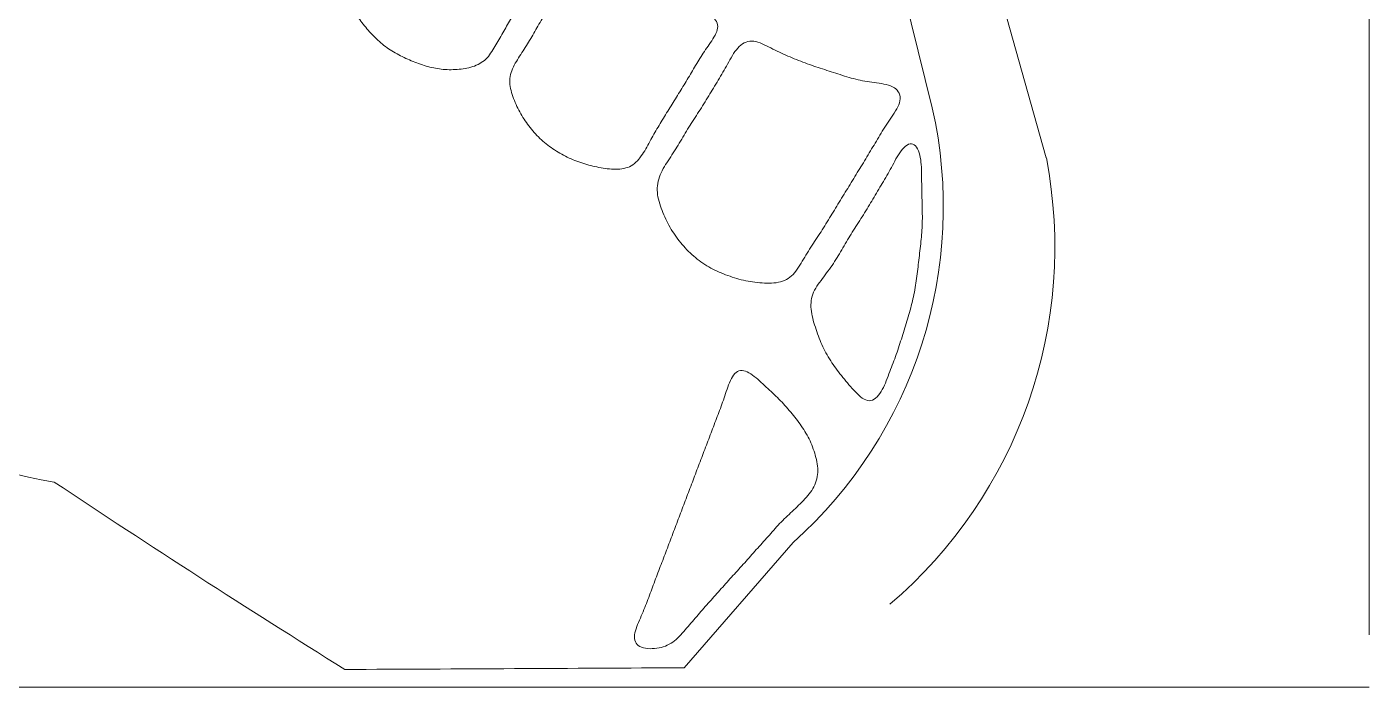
# Model space of a CAD drawing. Header units: inches. Extents: x 36 to 189, y -75 to 56.
# Drawn here: x 56.2 to 71.44, y -74.69 to -67.19 of the extents above; entities that cross this region are included whole.
import ezdxf

# ---------------------------------------------------------------- set-up
doc = ezdxf.new("R2010")
doc.units = ezdxf.units.IN
for name, color, linetype, lineweight in [('01_ORIGINAL_CAD', 7, 'Continuous', 20), ('10_EXTENSION_MASSES', 7, 'Continuous', 15), ('15_NEIGHBOURHOOD_CIRCULATION', 7, 'Continuous', 13)]:
    doc.layers.add(name, color=color, linetype=linetype, lineweight=lineweight)

# ---------------------------------------------------------------- blocks, each defined once
blk = doc.blocks.new('OPTION_07_SCALES')
at = {"layer": '01_ORIGINAL_CAD'}
for p, q in [((71.442, 55.9), (71.442, 17.906)), ((71.442, 17.312), (36.248, 17.312))]:
    blk.add_line(p, q, dxfattribs=at)
blk.add_lwpolyline([(53.65, 30.945, -0.14301), (60.243, 31.63, -0.286424), (65.36, 28.431), (66.481, 23.89, -0.272091), (64.9, 18.954), (63.661, 17.533)], format="xyb", dxfattribs=at)
blk.add_lwpolyline([(66.326, 28.468), (67.775, 23.323)], dxfattribs=at)
for centre, radius, start, end in [((62.535, 22.313), 5.337, 310.4718, 10.9016), ((57.468, 25.543), 5.979, 215.6658, 260.7622), ((129.159, 128.7), 131.041, 236.3299, 238.04792)]:
    blk.add_arc(centre, radius, start, end, dxfattribs=at)
at = {"layer": '10_EXTENSION_MASSES'}
for points, knots in [([(59.811, 25.34), (59.82, 25.397), (59.844, 25.453), (59.867, 25.51), (59.889, 25.566), (59.91, 25.623), (59.93, 25.68), (59.95, 25.737), (59.968, 25.794), (59.986, 25.851), (60.005, 25.908), (60.024, 25.966), (60.043, 26.023), (60.062, 26.08), (60.081, 26.137), (60.1, 26.194), (60.119, 26.251), (60.138, 26.308), (60.157, 26.365), (60.176, 26.423), (60.195, 26.48), (60.214, 26.537), (60.233, 26.594), (60.253, 26.651), (60.273, 26.707), (60.294, 26.763), (60.316, 26.819), (60.334, 26.876), (60.352, 26.934), (60.367, 26.993), (60.384, 27.055), (60.401, 27.118), (60.42, 27.183), (60.451, 27.218), (60.482, 27.253), (60.525, 27.259), (60.565, 27.234), (60.605, 27.208), (60.641, 27.152), (60.678, 27.099), (60.714, 27.046), (60.751, 26.997), (60.79, 26.952), (60.829, 26.906), (60.871, 26.864), (60.915, 26.823), (60.959, 26.783), (61.004, 26.744), (61.053, 26.71), (61.102, 26.675), (61.153, 26.646), (61.206, 26.618), (61.259, 26.59), (61.313, 26.563), (61.369, 26.541), (61.424, 26.52), (61.481, 26.503), (61.539, 26.49), (61.598, 26.478), (61.657, 26.47), (61.717, 26.468), (61.777, 26.466), (61.837, 26.471), (61.897, 26.479), (61.957, 26.487), (62.016, 26.499), (62.07, 26.491), (62.124, 26.483), (62.172, 26.456), (62.218, 26.417), (62.263, 26.378), (62.306, 26.328), (62.339, 26.277), (62.373, 26.227), (62.398, 26.175), (62.397, 26.123), (62.396, 26.071), (62.369, 26.018), (62.339, 25.966), (62.308, 25.914), (62.274, 25.863), (62.242, 25.811), (62.209, 25.76), (62.18, 25.708), (62.15, 25.657), (62.12, 25.606), (62.09, 25.555), (62.059, 25.504), (62.029, 25.453), (61.998, 25.403), (61.967, 25.352), (61.936, 25.302), (61.905, 25.251), (61.874, 25.201), (61.843, 25.151), (61.812, 25.1), (61.782, 25.049), (61.752, 24.998), (61.722, 24.946), (61.692, 24.895), (61.662, 24.844), (61.632, 24.793), (61.602, 24.742), (61.572, 24.69), (61.543, 24.639), (61.512, 24.587), (61.482, 24.535), (61.451, 24.483), (61.41, 24.444), (61.368, 24.404), (61.317, 24.377), (61.261, 24.359), (61.205, 24.341), (61.144, 24.332), (61.084, 24.327), (61.024, 24.323), (60.964, 24.323), (60.905, 24.33), (60.847, 24.337), (60.789, 24.35), (60.732, 24.366), (60.675, 24.383), (60.619, 24.403), (60.564, 24.426), (60.509, 24.449), (60.455, 24.475), (60.402, 24.504), (60.35, 24.532), (60.299, 24.563), (60.253, 24.6), (60.206, 24.637), (60.163, 24.679), (60.121, 24.723), (60.08, 24.767), (60.04, 24.812), (60.004, 24.859), (59.968, 24.906), (59.936, 24.956), (59.905, 25.008), (59.874, 25.06), (59.844, 25.114), (59.826, 25.17), (59.808, 25.225), (59.802, 25.283), (59.811, 25.34)], [0, 0, 0, 0, 0.020833, 0.020833, 0.020833, 0.041667, 0.041667, 0.041667, 0.0625, 0.0625, 0.0625, 0.083333, 0.083333, 0.083333, 0.104167, 0.104167, 0.104167, 0.125, 0.125, 0.125, 0.145833, 0.145833, 0.145833, 0.166667, 0.166667, 0.166667, 0.1875, 0.1875, 0.1875, 0.208333, 0.208333, 0.208333, 0.229167, 0.229167, 0.229167, 0.25, 0.25, 0.25, 0.270833, 0.270833, 0.270833, 0.291667, 0.291667, 0.291667, 0.3125, 0.3125, 0.3125, 0.333333, 0.333333, 0.333333, 0.354167, 0.354167, 0.354167, 0.375, 0.375, 0.375, 0.395833, 0.395833, 0.395833, 0.416667, 0.416667, 0.416667, 0.4375, 0.4375, 0.4375, 0.458333, 0.458333, 0.458333, 0.479167, 0.479167, 0.479167, 0.5, 0.5, 0.5, 0.520833, 0.520833, 0.520833, 0.541667, 0.541667, 0.541667, 0.5625, 0.5625, 0.5625, 0.583333, 0.583333, 0.583333, 0.604167, 0.604167, 0.604167, 0.625, 0.625, 0.625, 0.645833, 0.645833, 0.645833, 0.666667, 0.666667, 0.666667, 0.6875, 0.6875, 0.6875, 0.708333, 0.708333, 0.708333, 0.729167, 0.729167, 0.729167, 0.75, 0.75, 0.75, 0.770833, 0.770833, 0.770833, 0.791667, 0.791667, 0.791667, 0.8125, 0.8125, 0.8125, 0.833333, 0.833333, 0.833333, 0.854167, 0.854167, 0.854167, 0.875, 0.875, 0.875, 0.895833, 0.895833, 0.895833, 0.916667, 0.916667, 0.916667, 0.9375, 0.9375, 0.9375, 0.958333, 0.958333, 0.958333, 0.979167, 0.979167, 0.979167, 1, 1, 1, 1]), ([(61.796, 23.844), (61.765, 23.899), (61.739, 23.958), (61.718, 24.019), (61.696, 24.079), (61.68, 24.142), (61.682, 24.202), (61.685, 24.263), (61.706, 24.321), (61.734, 24.377), (61.763, 24.432), (61.799, 24.485), (61.833, 24.538), (61.868, 24.591), (61.9, 24.644), (61.932, 24.698), (61.963, 24.752), (61.994, 24.806), (62.026, 24.861), (62.058, 24.915), (62.09, 24.969), (62.122, 25.023), (62.155, 25.077), (62.187, 25.13), (62.22, 25.183), (62.253, 25.236), (62.286, 25.289), (62.32, 25.342), (62.353, 25.395), (62.386, 25.448), (62.416, 25.503), (62.447, 25.558), (62.476, 25.614), (62.507, 25.673), (62.538, 25.732), (62.57, 25.794), (62.611, 25.832), (62.653, 25.869), (62.703, 25.882), (62.752, 25.863), (62.801, 25.843), (62.849, 25.791), (62.895, 25.742), (62.942, 25.693), (62.986, 25.646), (63.033, 25.604), (63.08, 25.562), (63.13, 25.525), (63.179, 25.486), (63.228, 25.447), (63.277, 25.407), (63.326, 25.368), (63.376, 25.329), (63.426, 25.291), (63.478, 25.254), (63.529, 25.218), (63.582, 25.183), (63.634, 25.148), (63.686, 25.112), (63.737, 25.077), (63.793, 25.044), (63.85, 25.012), (63.911, 24.983), (63.959, 24.947), (64.008, 24.91), (64.043, 24.867), (64.044, 24.816), (64.045, 24.765), (64.011, 24.708), (63.976, 24.653), (63.94, 24.598), (63.901, 24.546), (63.867, 24.493), (63.832, 24.44), (63.801, 24.386), (63.77, 24.333), (63.738, 24.279), (63.706, 24.226), (63.673, 24.172), (63.641, 24.119), (63.608, 24.066), (63.575, 24.012), (63.543, 23.959), (63.509, 23.906), (63.476, 23.853), (63.443, 23.799), (63.41, 23.746), (63.378, 23.692), (63.346, 23.639), (63.314, 23.585), (63.284, 23.53), (63.253, 23.474), (63.224, 23.417), (63.189, 23.364), (63.153, 23.311), (63.113, 23.262), (63.062, 23.233), (63.01, 23.204), (62.949, 23.195), (62.885, 23.194), (62.822, 23.194), (62.758, 23.203), (62.695, 23.215), (62.633, 23.227), (62.572, 23.243), (62.512, 23.262), (62.452, 23.281), (62.392, 23.303), (62.336, 23.331), (62.279, 23.358), (62.225, 23.391), (62.172, 23.427), (62.12, 23.462), (62.07, 23.501), (62.024, 23.544), (61.978, 23.588), (61.937, 23.635), (61.899, 23.686), (61.861, 23.736), (61.826, 23.788), (61.796, 23.844)], [0, 0, 0, 0, 0.025, 0.025, 0.025, 0.05, 0.05, 0.05, 0.075, 0.075, 0.075, 0.1, 0.1, 0.1, 0.125, 0.125, 0.125, 0.15, 0.15, 0.15, 0.175, 0.175, 0.175, 0.2, 0.2, 0.2, 0.225, 0.225, 0.225, 0.25, 0.25, 0.25, 0.275, 0.275, 0.275, 0.3, 0.3, 0.3, 0.325, 0.325, 0.325, 0.35, 0.35, 0.35, 0.375, 0.375, 0.375, 0.4, 0.4, 0.4, 0.425, 0.425, 0.425, 0.45, 0.45, 0.45, 0.475, 0.475, 0.475, 0.5, 0.5, 0.5, 0.525, 0.525, 0.525, 0.55, 0.55, 0.55, 0.575, 0.575, 0.575, 0.6, 0.6, 0.6, 0.625, 0.625, 0.625, 0.65, 0.65, 0.65, 0.675, 0.675, 0.675, 0.7, 0.7, 0.7, 0.725, 0.725, 0.725, 0.75, 0.75, 0.75, 0.775, 0.775, 0.775, 0.8, 0.8, 0.8, 0.825, 0.825, 0.825, 0.85, 0.85, 0.85, 0.875, 0.875, 0.875, 0.9, 0.9, 0.9, 0.925, 0.925, 0.925, 0.95, 0.95, 0.95, 0.975, 0.975, 0.975, 1, 1, 1, 1]), ([(63.403, 22.751), (63.378, 22.818), (63.358, 22.888), (63.357, 22.956), (63.355, 23.024), (63.372, 23.091), (63.401, 23.154), (63.43, 23.217), (63.472, 23.276), (63.51, 23.335), (63.549, 23.394), (63.586, 23.454), (63.621, 23.513), (63.657, 23.573), (63.692, 23.634), (63.73, 23.693), (63.767, 23.752), (63.806, 23.811), (63.844, 23.87), (63.882, 23.929), (63.918, 23.989), (63.955, 24.049), (63.991, 24.108), (64.027, 24.167), (64.063, 24.227), (64.098, 24.287), (64.133, 24.347), (64.169, 24.412), (64.204, 24.476), (64.242, 24.543), (64.289, 24.588), (64.336, 24.633), (64.392, 24.656), (64.454, 24.649), (64.515, 24.641), (64.581, 24.604), (64.646, 24.571), (64.712, 24.537), (64.776, 24.507), (64.841, 24.479), (64.905, 24.451), (64.97, 24.425), (65.035, 24.401), (65.101, 24.377), (65.167, 24.355), (65.234, 24.333), (65.3, 24.312), (65.368, 24.29), (65.434, 24.268), (65.501, 24.247), (65.568, 24.226), (65.637, 24.21), (65.705, 24.195), (65.775, 24.185), (65.848, 24.174), (65.922, 24.164), (66, 24.153), (66.05, 24.12), (66.1, 24.087), (66.123, 24.033), (66.113, 23.972), (66.102, 23.912), (66.058, 23.847), (66.017, 23.784), (65.975, 23.722), (65.936, 23.663), (65.899, 23.603), (65.862, 23.544), (65.828, 23.484), (65.792, 23.424), (65.756, 23.365), (65.72, 23.305), (65.684, 23.245), (65.647, 23.186), (65.611, 23.126), (65.574, 23.066), (65.538, 23.007), (65.502, 22.947), (65.465, 22.888), (65.428, 22.828), (65.391, 22.768), (65.355, 22.708), (65.319, 22.648), (65.283, 22.588), (65.245, 22.529), (65.208, 22.47), (65.168, 22.412), (65.13, 22.353), (65.092, 22.294), (65.054, 22.233), (65.018, 22.172), (64.981, 22.11), (64.945, 22.047), (64.9, 22), (64.854, 21.953), (64.798, 21.924), (64.733, 21.91), (64.668, 21.896), (64.593, 21.898), (64.521, 21.905), (64.448, 21.911), (64.379, 21.922), (64.311, 21.939), (64.242, 21.956), (64.175, 21.98), (64.109, 22.006), (64.043, 22.032), (63.979, 22.061), (63.919, 22.097), (63.859, 22.133), (63.804, 22.177), (63.751, 22.225), (63.699, 22.272), (63.651, 22.325), (63.607, 22.38), (63.563, 22.436), (63.524, 22.495), (63.49, 22.557), (63.456, 22.619), (63.427, 22.684), (63.403, 22.751)], [0, 0, 0, 0, 0.025, 0.025, 0.025, 0.05, 0.05, 0.05, 0.075, 0.075, 0.075, 0.1, 0.1, 0.1, 0.125, 0.125, 0.125, 0.15, 0.15, 0.15, 0.175, 0.175, 0.175, 0.2, 0.2, 0.2, 0.225, 0.225, 0.225, 0.25, 0.25, 0.25, 0.275, 0.275, 0.275, 0.3, 0.3, 0.3, 0.325, 0.325, 0.325, 0.35, 0.35, 0.35, 0.375, 0.375, 0.375, 0.4, 0.4, 0.4, 0.425, 0.425, 0.425, 0.45, 0.45, 0.45, 0.475, 0.475, 0.475, 0.5, 0.5, 0.5, 0.525, 0.525, 0.525, 0.55, 0.55, 0.55, 0.575, 0.575, 0.575, 0.6, 0.6, 0.6, 0.625, 0.625, 0.625, 0.65, 0.65, 0.65, 0.675, 0.675, 0.675, 0.7, 0.7, 0.7, 0.725, 0.725, 0.725, 0.75, 0.75, 0.75, 0.775, 0.775, 0.775, 0.8, 0.8, 0.8, 0.825, 0.825, 0.825, 0.85, 0.85, 0.85, 0.875, 0.875, 0.875, 0.9, 0.9, 0.9, 0.925, 0.925, 0.925, 0.95, 0.95, 0.95, 0.975, 0.975, 0.975, 1, 1, 1, 1]), ([(65.108, 21.578), (65.098, 21.646), (65.101, 21.713), (65.123, 21.775), (65.146, 21.837), (65.19, 21.895), (65.233, 21.952), (65.275, 22.01), (65.318, 22.066), (65.357, 22.124), (65.396, 22.182), (65.431, 22.242), (65.466, 22.301), (65.501, 22.361), (65.535, 22.421), (65.572, 22.48), (65.608, 22.538), (65.647, 22.596), (65.684, 22.655), (65.721, 22.714), (65.758, 22.773), (65.793, 22.833), (65.829, 22.893), (65.864, 22.953), (65.899, 23.012), (65.935, 23.07), (65.97, 23.127), (66.004, 23.19), (66.038, 23.253), (66.07, 23.322), (66.111, 23.381), (66.152, 23.44), (66.203, 23.488), (66.245, 23.484), (66.287, 23.48), (66.321, 23.423), (66.338, 23.355), (66.356, 23.286), (66.358, 23.208), (66.359, 23.134), (66.36, 23.06), (66.36, 22.992), (66.362, 22.923), (66.364, 22.853), (66.366, 22.783), (66.367, 22.713), (66.368, 22.643), (66.368, 22.573), (66.363, 22.503), (66.359, 22.433), (66.351, 22.363), (66.343, 22.293), (66.335, 22.224), (66.327, 22.154), (66.319, 22.084), (66.311, 22.014), (66.302, 21.945), (66.291, 21.876), (66.279, 21.806), (66.265, 21.738), (66.249, 21.67), (66.232, 21.601), (66.213, 21.534), (66.192, 21.467), (66.172, 21.4), (66.15, 21.333), (66.129, 21.266), (66.107, 21.199), (66.086, 21.132), (66.063, 21.067), (66.04, 21.002), (66.014, 20.938), (65.988, 20.87), (65.962, 20.801), (65.936, 20.728), (65.899, 20.669), (65.862, 20.61), (65.816, 20.565), (65.765, 20.565), (65.714, 20.566), (65.658, 20.613), (65.607, 20.665), (65.556, 20.717), (65.51, 20.774), (65.465, 20.83), (65.421, 20.885), (65.379, 20.94), (65.341, 20.997), (65.302, 21.054), (65.267, 21.115), (65.238, 21.178), (65.208, 21.242), (65.184, 21.308), (65.161, 21.375), (65.138, 21.442), (65.117, 21.511), (65.108, 21.578)], [0, 0, 0, 0, 0.03125, 0.03125, 0.03125, 0.0625, 0.0625, 0.0625, 0.09375, 0.09375, 0.09375, 0.125, 0.125, 0.125, 0.15625, 0.15625, 0.15625, 0.1875, 0.1875, 0.1875, 0.21875, 0.21875, 0.21875, 0.25, 0.25, 0.25, 0.28125, 0.28125, 0.28125, 0.3125, 0.3125, 0.3125, 0.34375, 0.34375, 0.34375, 0.375, 0.375, 0.375, 0.40625, 0.40625, 0.40625, 0.4375, 0.4375, 0.4375, 0.46875, 0.46875, 0.46875, 0.5, 0.5, 0.5, 0.53125, 0.53125, 0.53125, 0.5625, 0.5625, 0.5625, 0.59375, 0.59375, 0.59375, 0.625, 0.625, 0.625, 0.65625, 0.65625, 0.65625, 0.6875, 0.6875, 0.6875, 0.71875, 0.71875, 0.71875, 0.75, 0.75, 0.75, 0.78125, 0.78125, 0.78125, 0.8125, 0.8125, 0.8125, 0.84375, 0.84375, 0.84375, 0.875, 0.875, 0.875, 0.90625, 0.90625, 0.90625, 0.9375, 0.9375, 0.9375, 0.96875, 0.96875, 0.96875, 1, 1, 1, 1]), ([(63.789, 18.096), (63.746, 18.045), (63.702, 17.994), (63.658, 17.944), (63.614, 17.894), (63.569, 17.845), (63.514, 17.811), (63.46, 17.776), (63.395, 17.757), (63.327, 17.751), (63.258, 17.745), (63.184, 17.753), (63.142, 17.784), (63.101, 17.814), (63.092, 17.869), (63.104, 17.929), (63.115, 17.99), (63.148, 18.057), (63.176, 18.121), (63.205, 18.186), (63.228, 18.247), (63.252, 18.309), (63.275, 18.371), (63.298, 18.433), (63.321, 18.495), (63.345, 18.557), (63.368, 18.62), (63.392, 18.682), (63.416, 18.744), (63.44, 18.807), (63.463, 18.869), (63.487, 18.931), (63.51, 18.993), (63.534, 19.056), (63.558, 19.118), (63.581, 19.18), (63.605, 19.242), (63.628, 19.305), (63.652, 19.367), (63.676, 19.429), (63.699, 19.491), (63.723, 19.554), (63.747, 19.616), (63.77, 19.678), (63.794, 19.74), (63.817, 19.803), (63.841, 19.865), (63.865, 19.927), (63.888, 19.989), (63.912, 20.052), (63.935, 20.114), (63.959, 20.176), (63.983, 20.239), (64.006, 20.301), (64.03, 20.362), (64.054, 20.424), (64.078, 20.485), (64.1, 20.549), (64.122, 20.613), (64.143, 20.68), (64.168, 20.745), (64.193, 20.811), (64.224, 20.874), (64.267, 20.897), (64.31, 20.921), (64.365, 20.904), (64.419, 20.87), (64.473, 20.837), (64.525, 20.785), (64.576, 20.737), (64.626, 20.69), (64.675, 20.646), (64.722, 20.6), (64.769, 20.554), (64.814, 20.506), (64.857, 20.455), (64.9, 20.405), (64.941, 20.353), (64.979, 20.299), (65.017, 20.246), (65.052, 20.19), (65.081, 20.131), (65.111, 20.072), (65.134, 20.009), (65.152, 19.945), (65.17, 19.881), (65.183, 19.815), (65.18, 19.751), (65.176, 19.687), (65.156, 19.624), (65.124, 19.567), (65.091, 19.511), (65.046, 19.461), (64.999, 19.413), (64.951, 19.365), (64.902, 19.32), (64.854, 19.274), (64.805, 19.228), (64.758, 19.182), (64.713, 19.133), (64.668, 19.084), (64.626, 19.033), (64.582, 18.984), (64.538, 18.934), (64.493, 18.886), (64.449, 18.837), (64.404, 18.788), (64.361, 18.738), (64.317, 18.689), (64.272, 18.639), (64.228, 18.591), (64.183, 18.542), (64.139, 18.492), (64.095, 18.443), (64.051, 18.394), (64.007, 18.344), (63.962, 18.295), (63.919, 18.246), (63.875, 18.196), (63.832, 18.146), (63.789, 18.096)], [0, 0, 0, 0, 0.025, 0.025, 0.025, 0.05, 0.05, 0.05, 0.075, 0.075, 0.075, 0.1, 0.1, 0.1, 0.125, 0.125, 0.125, 0.15, 0.15, 0.15, 0.175, 0.175, 0.175, 0.2, 0.2, 0.2, 0.225, 0.225, 0.225, 0.25, 0.25, 0.25, 0.275, 0.275, 0.275, 0.3, 0.3, 0.3, 0.325, 0.325, 0.325, 0.35, 0.35, 0.35, 0.375, 0.375, 0.375, 0.4, 0.4, 0.4, 0.425, 0.425, 0.425, 0.45, 0.45, 0.45, 0.475, 0.475, 0.475, 0.5, 0.5, 0.5, 0.525, 0.525, 0.525, 0.55, 0.55, 0.55, 0.575, 0.575, 0.575, 0.6, 0.6, 0.6, 0.625, 0.625, 0.625, 0.65, 0.65, 0.65, 0.675, 0.675, 0.675, 0.7, 0.7, 0.7, 0.725, 0.725, 0.725, 0.75, 0.75, 0.75, 0.775, 0.775, 0.775, 0.8, 0.8, 0.8, 0.825, 0.825, 0.825, 0.85, 0.85, 0.85, 0.875, 0.875, 0.875, 0.9, 0.9, 0.9, 0.925, 0.925, 0.925, 0.95, 0.95, 0.95, 0.975, 0.975, 0.975, 1, 1, 1, 1])]:
    blk.add_open_spline(points, degree=3, knots=knots, dxfattribs=at)
at = {"layer": '15_NEIGHBOURHOOD_CIRCULATION'}
blk.add_open_spline([(63.661, 17.533), (62.378, 17.526), (61.094, 17.519), (59.81, 17.513)], degree=3, dxfattribs=at)

msp = doc.modelspace()

# ---------------------------------------------------------------- block references
msp.add_blockref('OPTION_07_SCALES', (0, -92))

doc.saveas('drawing.dxf')
